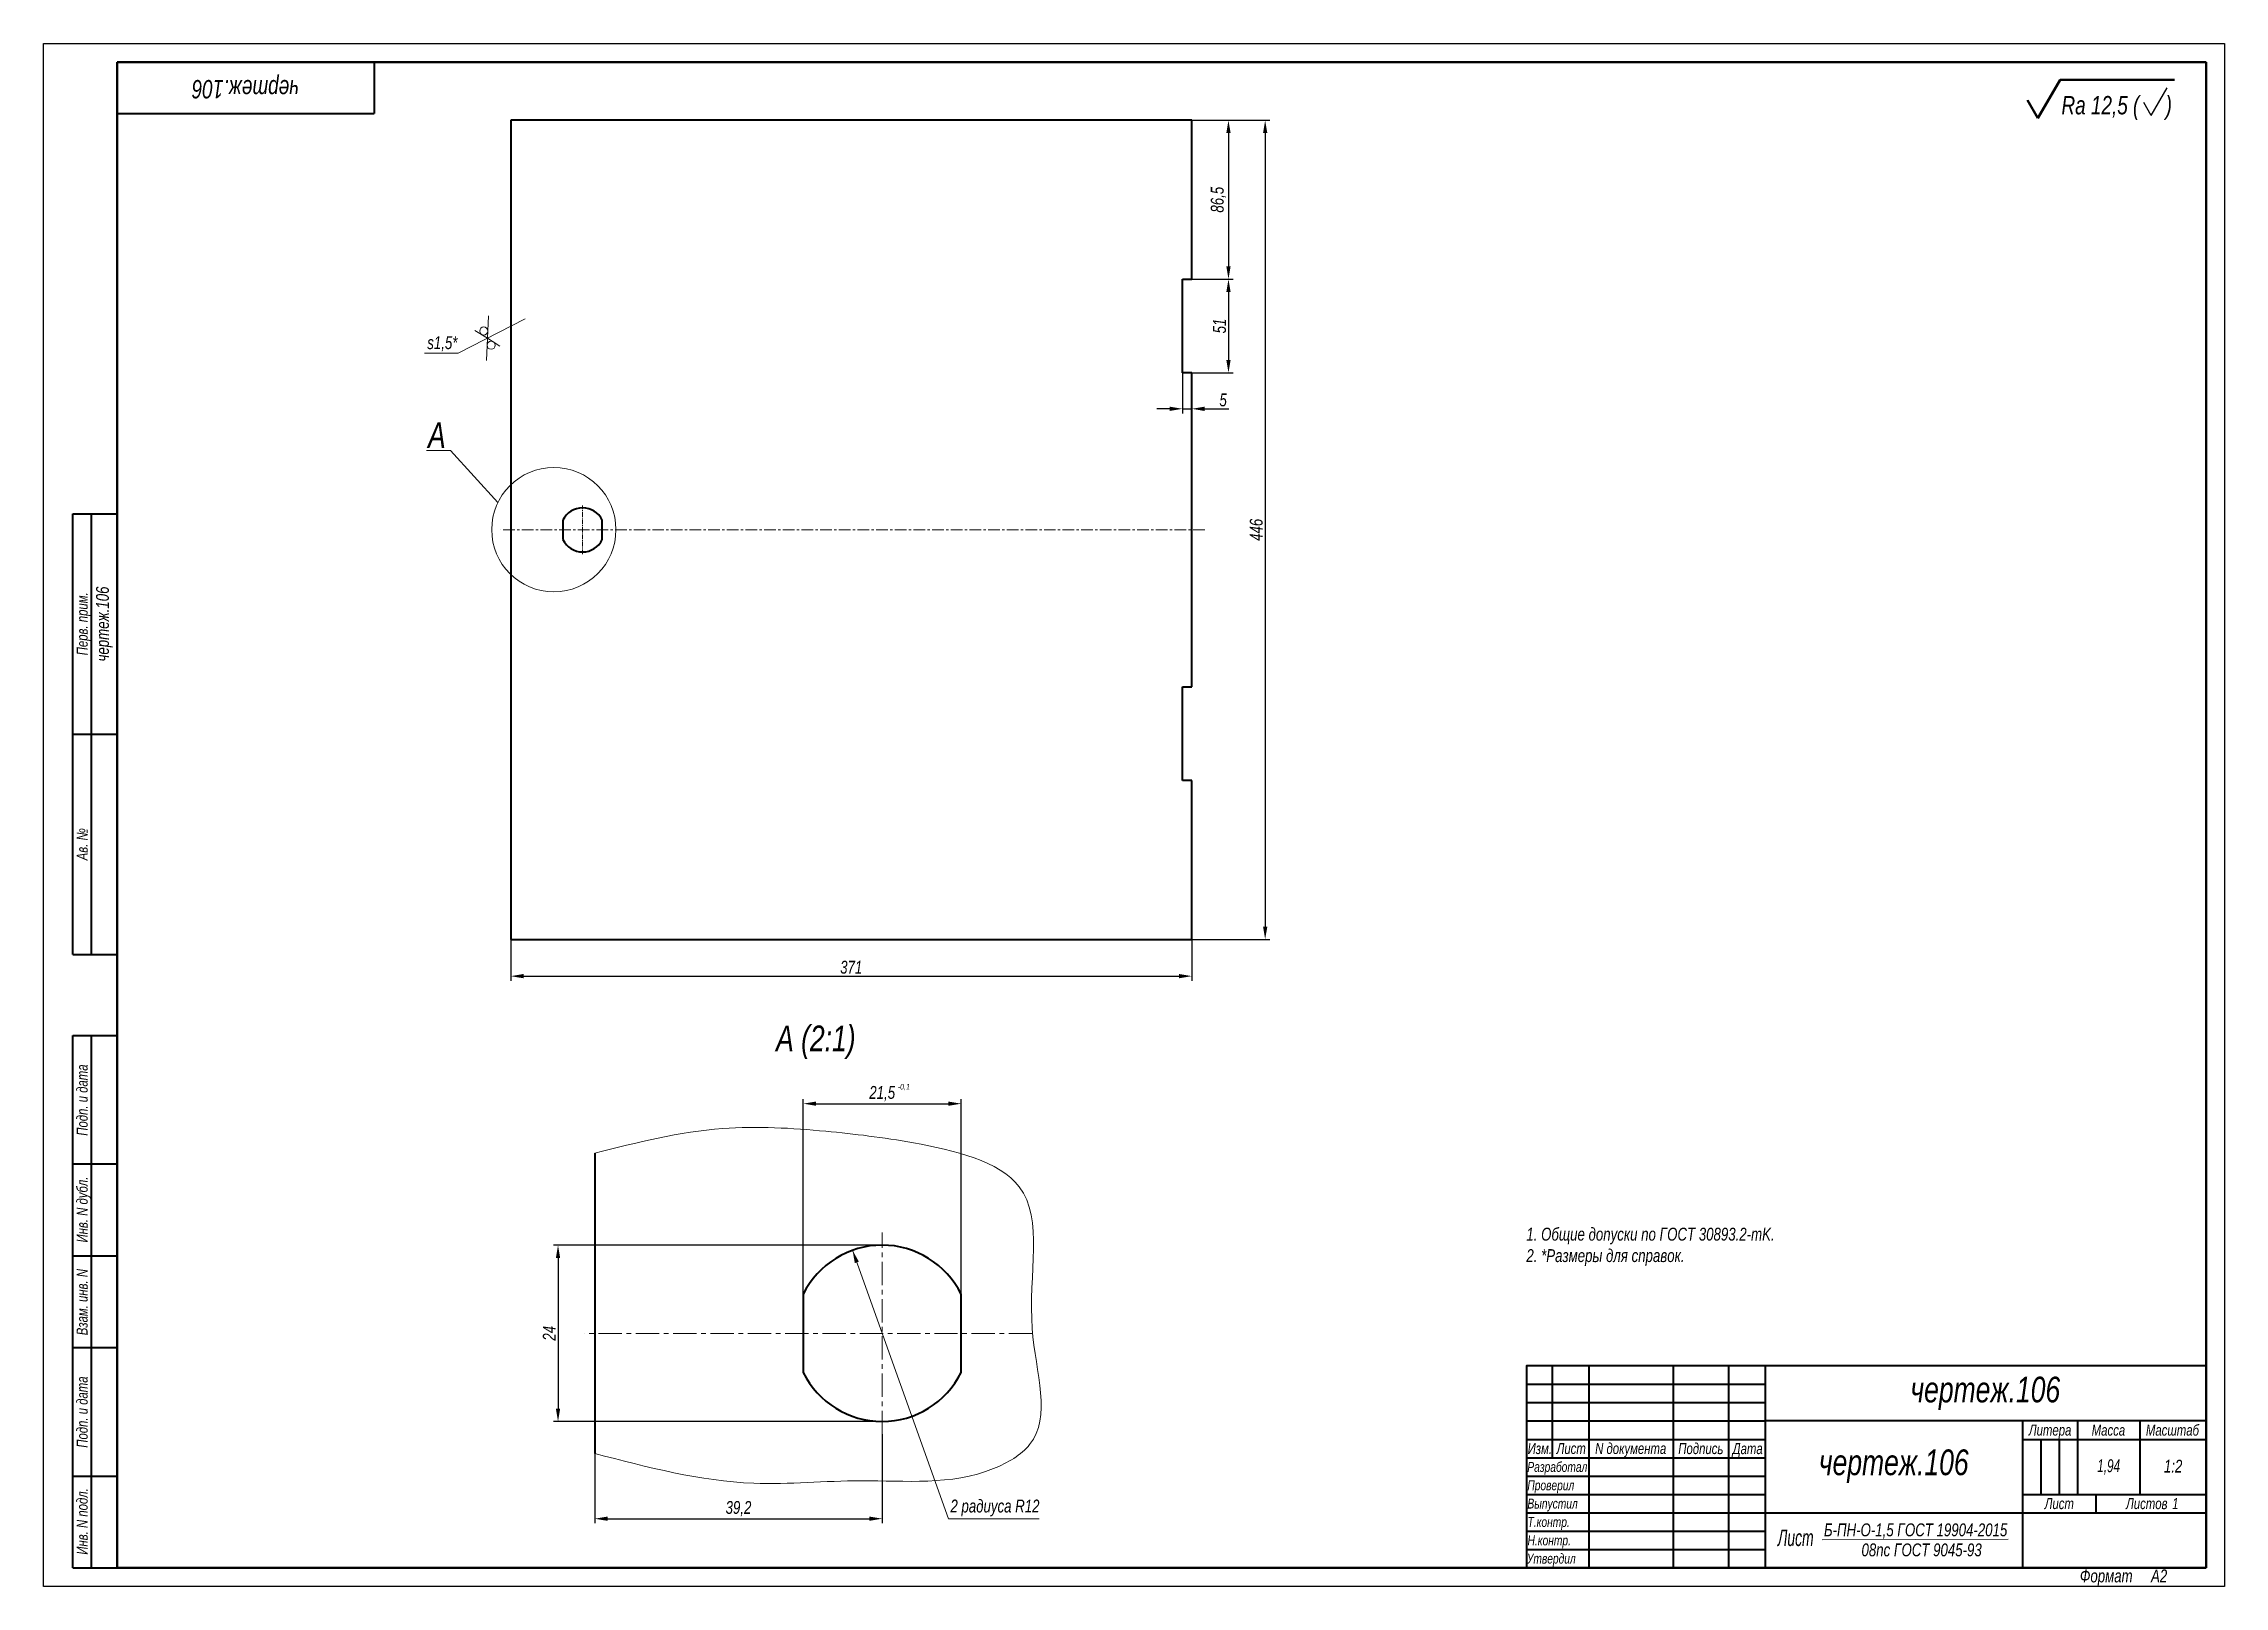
# Model space of a CAD drawing. Header units: millimetres. Extents: x 12984 to 13578, y -8768 to -8348.
import ezdxf

# ---------------------------------------------------------------- set-up
doc = ezdxf.new("R2010")
doc.units = ezdxf.units.MM
doc.linetypes.add('LT_08', pattern=[10.16, 6.35, -1.27, 1.27, -1.27])
for name, color, linetype, lineweight in [('Layer_01', 3, 'Continuous', 13), ('Layer_05', 7, 'Continuous', 40), ('Layer_08', 1, 'Continuous', 15), ('Layer_09', 6, 'Continuous', 15), ('Layer_13', 1, 'Continuous', 13), ('Layer_15', 7, 'Continuous', 40), ('Layer_17', 7, 'Continuous', 50), ('Layer_19', 7, 'Continuous', 50), ('Layer_20', 8, 'Continuous', 20)]:
    doc.layers.add(name, color=color, linetype=linetype, lineweight=lineweight)
doc.styles.add('Style_01', font='ARIALNI.TTF', dxfattribs={"width": 0.9, "height": 3.5})
doc.dimstyles.new('DimStyle_05', dxfattribs={"dimtxt": 3.5, "dimasz": 3.5, "dimexe": 1.25, "dimexo": 0, "dimtad": 1, "dimdec": 1, "dimlfac": 2, "dimtxsty": 'Style_01', "dimcen": 0, "dimazin": 3, "dimtfac": 1, "dimtdec": 1, "dimtmove": 0, "dimatfit": 3})

# ---------------------------------------------------------------- blocks, each defined once
blk = doc.blocks.new('Block_37')
at = {"layer": 'Layer_05', "linetype": 'Continuous'}
for p, q in [((90, 415), (90, 401)), ((20, 401), (90, 401)), ((8, 172), (8, 292)), ((8, 292), (20, 292)), ((13, 172), (13, 292)), ((8, 232), (20, 232)), ((8, 172), (20, 172)), ((8, 5), (8, 150)), ((8, 150), (20, 150)), ((13, 5), (13, 150)), ((8, 115), (20, 115)), ((8, 90), (20, 90)), ((8, 65), (20, 65)), ((403.88, 55.03), (468.92, 55.03)), ((403.88, 50.03), (468.92, 50.03)), ((403.88, 45.03), (468.92, 45.03)), ((543.97, 40.02), (543.97, 25.01)), ((548.97, 40.02), (548.97, 25.01)), ((8, 30), (20, 30)), ((403.88, 30.02), (468.92, 30.02)), ((403.88, 25.01), (468.92, 25.01)), ((403.88, 20.01), (468.92, 20.01)), ((403.88, 15.01), (468.92, 15.01)), ((403.88, 10), (468.92, 10)), ((8, 5), (20, 5))]:
    blk.add_line(p, q, dxfattribs=at)
for points in [[(589, 60.04), (403.88, 60.04), (403.88, 5)], [(410.88, 60.04), (410.88, 35.02)], [(420.89, 60.04), (420.89, 5)], [(443.9, 60.04), (443.9, 5)], [(458.91, 60.04), (458.91, 5)], [(468.92, 60.04), (468.92, 5)], [(589, 45.03), (468.92, 45.03)], [(538.97, 45.03), (538.97, 5)], [(553.98, 45.03), (553.98, 25.01)], [(570.99, 45.03), (570.99, 25.01)], [(570.99, 45.03), (570.99, 25.01)], [(403.88, 40.02), (468.92, 40.02)], [(538.97, 40.02), (589, 40.02)], [(403.88, 35.02), (468.92, 35.02)], [(538.97, 25.01), (589, 25.01)], [(558.98, 25.01), (558.98, 20.01)], [(468.92, 20.01), (589, 20.01)]]:
    blk.add_lwpolyline(points, dxfattribs=at)
at = {"layer": 'Layer_17', "lineweight": 25}
for p, q in [((0, 0), (0, 420)), ((0, 420), (594, 420)), ((594, 420), (594, 0)), ((594, 0), (0, 0))]:
    blk.add_line(p, q, dxfattribs=at)
at = {"layer": 'Layer_17'}
for p, q in [((589, 415), (20, 415)), ((20, 415), (20, 5)), ((589, 5), (589, 415)), ((20, 5), (589, 5))]:
    blk.add_line(p, q, dxfattribs=at)
at = {"layer": 'Layer_05', "linetype": 'Continuous', "lineweight": 25, "style": 'Style_01', "width": 0.9}
for s, p in [('Перв. прим.', (12, 253.48)), ('Ав. №', (12, 197.66)), ('Подп. и дата', (12, 122.68)), ('Инв. N дубл.', (12, 93.62)), ('Взам. инв. N', (11.99, 68.36)), ('Подп. и дата', (12, 37.74)), ('Инв. N подл.', (12, 8.63))]:
    blk.add_text(s, height=3, rotation=90, dxfattribs=at).set_placement(p)
at = {"layer": 'Layer_05', "linetype": 'Continuous', "style": 'Style_01', "width": 0.9}
for s, height, p in [('Литера', 3, (540.74, 41.06)), ('Масса', 3, (557.86, 41.03)), ('Масштаб', 3, (572.63, 41.03)), ('Изм.', 3, (404.23, 36.02)), ('Лист', 3, (412.11, 36.04)), ('N документа', 3, (422.61, 36.04)), ('Подпись', 3, (445.26, 36.02)), ('Дата', 3, (460.05, 36.01)), ('Разработал', 2.7, (404.14, 31.18)), ('Проверил', 2.7, (404.15, 26.17)), ('Выпустил', 2.7, (404.16, 21.19)), ('Лист ', 3, (545.05, 21.04)), ('Листов ', 3, (567.21, 21.04)), ('Т.контр.', 2.7, (404.19, 16.17)), ('Н.контр.', 2.7, (404.19, 11.17)), ('Утвердил', 2.7, (404.01, 6.22))]:
    blk.add_text(s, height=height, dxfattribs=at).set_placement(p)
at = {"layer": 'Layer_05', "linetype": 'Continuous', "insert": (554.64, 4.59), "char_height": 3.5, "width": 32.9515, "attachment_point": 1, "style": 'Style_01'}
blk.add_mtext('Формат     А2', dxfattribs=at)
blk = doc.blocks.new('*D60')
at = {"layer": 'Defpoints', "color": 0, "ltscale": 0.5, "transparency": 16777216}
for p in [(13296.44, -8369.36), (13296.44, -8592.36), (13316.44, -8592.36)]:
    blk.add_point(p, dxfattribs=at)
at = {"layer": 'Layer_08', "color": 0, "lineweight": -2, "ltscale": 0.5, "transparency": 16777216}
for p, q in [((13296.44, -8369.36), (13317.69, -8369.36)), ((13316.44, -8372.86), (13316.44, -8588.86)), ((13296.44, -8592.36), (13317.69, -8592.36))]:
    blk.add_line(p, q, dxfattribs=at)
at = {"layer": 'Layer_08', "color": 0, "ltscale": 0.5, "transparency": 16777216}
for points in [[(13315.86, -8372.86), (13317.03, -8372.86), (13316.44, -8369.36)], [(13315.86, -8588.86), (13317.03, -8588.86), (13316.44, -8592.36)]]:
    blk.add_solid(points, dxfattribs=at)
at = {"layer": 'Layer_08', "color": 0, "ltscale": 0.5, "transparency": 16777216, "insert": (13314.03, -8480.86), "char_height": 3.5, "attachment_point": 5, "rotation": 90, "style": 'Style_01'}
blk.add_mtext('446', dxfattribs=at)
blk = doc.blocks.new('*D62')
at = {"layer": 'Defpoints', "color": 0, "ltscale": 0.5, "transparency": 16777216}
for p in [(13296.44, -8369.36), (13296.44, -8412.61), (13306.44, -8412.61)]:
    blk.add_point(p, dxfattribs=at)
at = {"layer": 'Layer_08', "color": 0, "lineweight": -2, "ltscale": 0.5, "transparency": 16777216}
for p, q in [((13296.44, -8369.36), (13307.69, -8369.36)), ((13306.44, -8372.86), (13306.44, -8409.11)), ((13296.44, -8412.61), (13307.69, -8412.61))]:
    blk.add_line(p, q, dxfattribs=at)
at = {"layer": 'Layer_08', "color": 0, "ltscale": 0.5, "transparency": 16777216}
for points in [[(13305.86, -8372.86), (13307.03, -8372.86), (13306.44, -8369.36)], [(13305.86, -8409.11), (13307.03, -8409.11), (13306.44, -8412.61)]]:
    blk.add_solid(points, dxfattribs=at)
at = {"layer": 'Layer_08', "color": 0, "ltscale": 0.5, "transparency": 16777216, "insert": (13303.71, -8390.98), "char_height": 3.5, "attachment_point": 5, "rotation": 90, "style": 'Style_01'}
blk.add_mtext('86,5', dxfattribs=at)
blk = doc.blocks.new('*D63')
at = {"layer": 'Defpoints', "color": 0, "ltscale": 0.5, "transparency": 16777216}
for p in [(13296.44, -8412.61), (13296.44, -8438.11), (13306.44, -8438.11)]:
    blk.add_point(p, dxfattribs=at)
at = {"layer": 'Layer_08', "color": 0, "lineweight": -2, "ltscale": 0.5, "transparency": 16777216}
for p, q in [((13296.44, -8412.61), (13307.69, -8412.61)), ((13306.44, -8416.11), (13306.44, -8434.61)), ((13296.44, -8438.11), (13307.69, -8438.11))]:
    blk.add_line(p, q, dxfattribs=at)
at = {"layer": 'Layer_08', "color": 0, "ltscale": 0.5, "transparency": 16777216}
for points in [[(13305.86, -8416.11), (13307.03, -8416.11), (13306.44, -8412.61)], [(13305.86, -8434.61), (13307.03, -8434.61), (13306.44, -8438.11)]]:
    blk.add_solid(points, dxfattribs=at)
at = {"layer": 'Layer_08', "color": 0, "ltscale": 0.5, "transparency": 16777216, "insert": (13304.03, -8425.36), "char_height": 3.5, "attachment_point": 5, "rotation": 90, "style": 'Style_01'}
blk.add_mtext('51', dxfattribs=at)
blk = doc.blocks.new('*D64')
at = {"layer": 'Defpoints', "color": 0, "ltscale": 0.5, "transparency": 16777216}
for p in [(13293.94, -8438.11), (13296.44, -8438.11), (13293.94, -8447.9)]:
    blk.add_point(p, dxfattribs=at)
at = {"layer": 'Layer_08', "color": 0, "lineweight": -2, "ltscale": 0.5, "transparency": 16777216}
for p, q in [((13293.94, -8438.11), (13293.94, -8449.15)), ((13296.44, -8438.11), (13296.44, -8449.15)), ((13290.44, -8447.9), (13286.94, -8447.9)), ((13293.94, -8447.9), (13296.44, -8447.9)), ((13299.94, -8447.9), (13306.51, -8447.9))]:
    blk.add_line(p, q, dxfattribs=at)
at = {"layer": 'Layer_08', "color": 0, "ltscale": 0.5, "transparency": 16777216}
for points in [[(13290.44, -8447.32), (13290.44, -8448.49), (13293.94, -8447.9)], [(13299.94, -8447.32), (13299.94, -8448.49), (13296.44, -8447.9)]]:
    blk.add_solid(points, dxfattribs=at)
at = {"layer": 'Layer_08', "color": 0, "ltscale": 0.5, "transparency": 16777216, "insert": (13304.98, -8445.5), "char_height": 3.5, "attachment_point": 5, "style": 'Style_01'}
blk.add_mtext('5', dxfattribs=at)
blk = doc.blocks.new('*D67')
at = {"layer": 'Defpoints', "color": 0, "ltscale": 0.5, "transparency": 16777216}
for p in [(13212.13, -8727.09), (13133.83, -8732.3), (13212.13, -8750.07)]:
    blk.add_point(p, dxfattribs=at)
at = {"layer": 'Layer_08', "color": 0, "lineweight": -2, "ltscale": 0.5, "transparency": 16777216}
for p, q in [((13212.13, -8727.09), (13212.13, -8751.32)), ((13133.83, -8732.3), (13133.83, -8751.32)), ((13137.33, -8750.07), (13208.63, -8750.07))]:
    blk.add_line(p, q, dxfattribs=at)
at = {"layer": 'Layer_08', "color": 0, "ltscale": 0.5, "transparency": 16777216}
for points in [[(13137.33, -8749.48), (13137.33, -8750.65), (13133.83, -8750.07)], [(13208.63, -8749.48), (13208.63, -8750.65), (13212.13, -8750.07)]]:
    blk.add_solid(points, dxfattribs=at)
at = {"layer": 'Layer_08', "color": 0, "ltscale": 0.5, "transparency": 16777216, "insert": (13172.98, -8747.33), "char_height": 3.5, "attachment_point": 5, "style": 'Style_01'}
blk.add_mtext('39,2', dxfattribs=at)
blk = doc.blocks.new('*D68')
at = {"layer": 'Defpoints', "color": 0, "ltscale": 0.5, "transparency": 16777216}
for p in [(13233.63, -8637.08), (13190.63, -8688.92), (13233.63, -8688.92)]:
    blk.add_point(p, dxfattribs=at)
at = {"layer": 'Layer_08', "color": 0, "lineweight": -2, "ltscale": 0.5, "transparency": 16777216}
for p, q in [((13190.63, -8688.92), (13190.63, -8635.83)), ((13233.63, -8688.92), (13233.63, -8635.83)), ((13194.13, -8637.08), (13230.13, -8637.08))]:
    blk.add_line(p, q, dxfattribs=at)
at = {"layer": 'Layer_08', "color": 0, "ltscale": 0.5, "transparency": 16777216}
for points in [[(13194.13, -8636.5), (13194.13, -8637.66), (13190.63, -8637.08)], [(13230.13, -8636.5), (13230.13, -8637.66), (13233.63, -8637.08)]]:
    blk.add_solid(points, dxfattribs=at)
at = {"layer": 'Layer_08', "color": 0, "ltscale": 0.5, "transparency": 16777216, "insert": (13212.13, -8634.34), "char_height": 3.5, "attachment_point": 5, "style": 'Style_01'}
blk.add_mtext('21,5', dxfattribs=at)
blk = doc.blocks.new('*D69')
at = {"layer": 'Defpoints', "color": 0, "ltscale": 0.5, "transparency": 16777216}
for p in [(13212.13, -8675.59), (13123.83, -8723.59), (13212.13, -8723.59)]:
    blk.add_point(p, dxfattribs=at)
at = {"layer": 'Layer_08', "color": 0, "lineweight": -2, "ltscale": 0.5, "transparency": 16777216}
for p, q in [((13212.13, -8675.59), (13122.58, -8675.59)), ((13123.83, -8679.09), (13123.83, -8720.09)), ((13212.13, -8723.59), (13122.58, -8723.59))]:
    blk.add_line(p, q, dxfattribs=at)
at = {"layer": 'Layer_08', "color": 0, "ltscale": 0.5, "transparency": 16777216}
for points in [[(13123.24, -8679.09), (13124.41, -8679.09), (13123.83, -8675.59)], [(13123.24, -8720.09), (13124.41, -8720.09), (13123.83, -8723.59)]]:
    blk.add_solid(points, dxfattribs=at)
at = {"layer": 'Layer_08', "color": 0, "ltscale": 0.5, "transparency": 16777216, "insert": (13121.44, -8699.59), "char_height": 3.5, "attachment_point": 5, "rotation": 90, "style": 'Style_01'}
blk.add_mtext('24', dxfattribs=at)
blk = doc.blocks.new('*D70')
at = {"layer": 'Defpoints', "color": 0, "ltscale": 0.5, "transparency": 16777216}
for p in [(13110.94, -8592.36), (13296.44, -8592.36), (13296.44, -8602.36)]:
    blk.add_point(p, dxfattribs=at)
at = {"layer": 'Layer_08', "color": 0, "lineweight": -2, "ltscale": 0.5, "transparency": 16777216}
for p, q in [((13110.94, -8592.36), (13110.94, -8603.61)), ((13296.44, -8592.36), (13296.44, -8603.61)), ((13114.44, -8602.36), (13292.94, -8602.36))]:
    blk.add_line(p, q, dxfattribs=at)
at = {"layer": 'Layer_08', "color": 0, "ltscale": 0.5, "transparency": 16777216}
for points in [[(13114.44, -8601.77), (13114.44, -8602.94), (13110.94, -8602.36)], [(13292.94, -8601.77), (13292.94, -8602.94), (13296.44, -8602.36)]]:
    blk.add_solid(points, dxfattribs=at)
at = {"layer": 'Layer_08', "color": 0, "ltscale": 0.5, "transparency": 16777216, "insert": (13203.69, -8599.95), "char_height": 3.5, "attachment_point": 5, "style": 'Style_01'}
blk.add_mtext('371', dxfattribs=at)

msp = doc.modelspace()

# ---------------------------------------------------------------- linework, layer by layer
at = {"layer": 'Layer_01', "lineweight": 13, "ltscale": 0.303109}
msp.add_line((13526.907, -8368.8), (13532.969, -8358.3), dxfattribs=at)
msp.add_line((13526.907, -8368.8), (13532.969, -8358.3), dxfattribs=at)
msp.add_line((13526.907, -8368.8), (13532.969, -8358.3), dxfattribs=at)
at = {"layer": 'Layer_01', "lineweight": 30}
for q in [(13562.094, -8360.547), (13562.094, -8360.547), (13562.094, -8360.547), (13562.094, -8360.547), (13555.743, -8364.547), (13555.743, -8364.547), (13555.743, -8364.547), (13555.743, -8364.547)]:
    msp.add_line((13557.764, -8368.047), q, dxfattribs=at)
at = {"layer": 'Layer_01', "lineweight": 13, "ltscale": 0.141451}
msp.add_line((13526.907, -8368.8), (13524.078, -8363.9), dxfattribs=at)
msp.add_line((13526.907, -8368.8), (13524.078, -8363.9), dxfattribs=at)
msp.add_line((13526.907, -8368.8), (13524.078, -8363.9), dxfattribs=at)
at = {"layer": 'Layer_01'}
msp.add_line((13468.137, -8755.801), (13518.809, -8755.616), dxfattribs=at)
at = {"layer": 'Layer_08', "linetype": 'Continuous', "lineweight": 13, "ltscale": 0.5}
for p, q in [((13230.176, -8750.067), (13204.044, -8676.988)), ((13254.88, -8750.067), (13230.176, -8750.067))]:
    msp.add_line(p, q, dxfattribs=at)
at = {"layer": 'Layer_08', "ltscale": 0.5}
msp.add_solid([(13205.772, -8680.087), (13204.673, -8680.48), (13204.044, -8676.988)], dxfattribs=at)
at = {"layer": 'Layer_09', "linetype": 'LT_08', "ltscale": 0.2}
msp.add_line((13130.519, -8487.462), (13130.519, -8474.187), dxfattribs=at)
at = {"layer": 'Layer_09', "linetype": 'LT_08', "ltscale": 0.5}
msp.add_line((13300.013, -8480.857), (13108.205, -8480.857), dxfattribs=at)
at = {"layer": 'Layer_09', "linetype": 'LT_08'}
for p, q in [((13212.125, -8727.086), (13212.125, -8672.124)), ((13252.998, -8699.605), (13131.048, -8699.605))]:
    msp.add_line(p, q, dxfattribs=at)
at = {"layer": 'Layer_09'}
for points in [[(13094.537, -8459.221), (13088.011, -8459.221)], [(13107.464, -8473.395), (13094.537, -8459.221)]]:
    msp.add_lwpolyline(points, dxfattribs=at)
msp.add_circle((13122.683, -8480.8), 16.925, dxfattribs=at)
at = {"layer": 'Layer_09', "ltscale": 0.5}
msp.add_open_spline([(13133.825, -8650.588), (13145.339, -8647.646), (13165.969, -8642.376), (13195.822, -8644.248), (13221.993, -8647.436), (13259.611, -8656.342), (13248.39, -8695.717), (13260.058, -8726.864), (13234.743, -8741.61), (13208.64, -8738.5), (13172.093, -8742.335), (13148.189, -8736.064), (13133.825, -8732.296)], degree=3, knots=[0, 0, 0, 0, 35.5109562, 63.6228609, 87.7185012, 118.8978395, 157.6745608, 189.2783207, 201.0809291, 237.323369, 266.5753133, 310.6210948, 310.6210948, 310.6210948, 310.6210948], dxfattribs=at)
at = {"layer": 'Layer_13'}
msp.add_lwpolyline([(13114.917, -8423.379), (13096.597, -8432.768), (13087.417, -8432.768)], dxfattribs=at)
at = {"layer": 'Layer_15', "linetype": 'Continuous'}
for p, q in [((13110.944, -8369.357), (13110.944, -8592.357)), ((13296.444, -8369.357), (13110.944, -8369.357)), ((13296.444, -8412.607), (13296.444, -8369.357)), ((13293.944, -8412.607), (13296.444, -8412.607)), ((13293.944, -8438.107), (13293.944, -8412.607)), ((13296.444, -8438.107), (13293.944, -8438.107)), ((13296.444, -8523.607), (13296.444, -8438.107)), ((13125.144, -8478.191), (13125.144, -8483.524)), ((13135.894, -8483.524), (13135.894, -8478.191)), ((13293.944, -8523.607), (13296.444, -8523.607)), ((13293.944, -8549.107), (13293.944, -8523.607)), ((13296.444, -8549.107), (13293.944, -8549.107)), ((13296.444, -8592.357), (13296.444, -8549.107)), ((13110.944, -8592.357), (13296.444, -8592.357)), ((13133.825, -8650.588), (13133.825, -8732.296)), ((13190.625, -8688.921), (13190.625, -8710.252)), ((13233.625, -8710.252), (13233.625, -8688.921))]:
    msp.add_line(p, q, dxfattribs=at)
for centre, radius, start, end in [((13130.519, -8480.857), 6, 26.38433, 153.61567), ((13130.519, -8480.857), 6, 206.38433, 333.61567), ((13212.125, -8699.586), 24, 26.38433, 153.61567), ((13212.125, -8699.586), 24, 206.38433, 333.61567)]:
    msp.add_arc(centre, radius, start, end, dxfattribs=at)
at = {"layer": 'Layer_19', "lineweight": 50}
for p, q in [((13526.907, -8368.8), (13532.969, -8358.3)), ((13532.969, -8358.3), (13564.111, -8358.3)), ((13526.907, -8368.8), (13524.078, -8363.9))]:
    msp.add_line(p, q, dxfattribs=at)
at = {"layer": 'Layer_20', "color": 1, "lineweight": 13, "ltscale": 0.303109}
for q in [(13104.893, -8422.609), (13104.316, -8434.72)]:
    msp.add_line((13104.604, -8428.665), q, dxfattribs=at)
at = {"layer": 'Layer_20', "color": 1, "lineweight": 13, "ltscale": 0.141451}
for q in [(13101.161, -8426.549), (13108.013, -8430.836)]:
    msp.add_line((13104.604, -8428.665), q, dxfattribs=at)
at = {"layer": 'Layer_20', "color": 1, "lineweight": 13}
for centre in [(13103.596, -8426.727), (13103.596, -8426.727), (13103.596, -8426.727), (13103.596, -8426.727), (13105.612, -8430.602)]:
    msp.add_circle(centre, 1.098, dxfattribs=at)

# ---------------------------------------------------------------- block references
at = {"layer": 'Layer_08', "ltscale": 0.5}
msp.add_blockref('Block_37', (12983.712, -8768.487), dxfattribs=at)

# ---------------------------------------------------------------- texts
at = {"layer": 'Layer_01', "style": 'Style_01'}
for s, height, width, p in [('Rа 12,5 (     )', 5, 0.9, (13533.341, -8367.74)), ('А (2:1)', 7, 0.9, (13183.226, -8622.796)), ('1:2', 3.5, 0.9, (13561.245, -8737.504)), ('Лист', 4.5, 0.735, (13456.074, -8757.511))]:
    msp.add_text(s, height=height, dxfattribs=dict(at, width=width)).set_placement(p)
at = {"layer": 'Layer_01', "linetype": 'Continuous', "lineweight": 25, "style": 'Style_01', "width": 0.9}
msp.add_text('1', height=3, dxfattribs=at).set_placement((13563.495, -8747.45))
at = {"layer": 'Layer_01', "attachment_point": 5, "style": 'Style_01'}
for insert, char_height, width, rotation in [((13038.712, -8360.138), 5, 70, 180), ((13000.274, -8506.487), 3.5, 60, 90)]:
    msp.add_mtext('чертеж.106', dxfattribs=dict(at, insert=insert, char_height=char_height, width=width, rotation=rotation))
at = {"layer": 'Layer_01', "insert": (13093.228, -8451.577), "char_height": 7, "attachment_point": 3, "style": 'Style_01'}
msp.add_mtext('А', dxfattribs=at)
at = {"layer": 'Layer_01', "insert": (13387.589, -8681.241), "char_height": 3.5, "attachment_point": 7, "style": 'Style_01'}
msp.add_mtext_dynamic_manual_height_columns('1. Общие допуски по ГОСТ 30893.2-mK.\\P2. *Размеры для справок.', width=195.13822, gutter_width=17.5, heights=[-10.424], dxfattribs=at)
at = {"layer": 'Layer_01', "style": 'Style_01'}
for s, insert, char_height, width, attachment_point in [('чертеж.106', (13512.592, -8715.955), 7, 119.91898, 5), ('чертеж.106', (13487.655, -8735.77), 7, 70.04667, 5), ('{\\W0.8;1,94}', (13546.194, -8735.968), 3.5, 17.01133, 5), ('Б-ПН-О-1,5 ГОСТ 19904-2015 ', (13468.65, -8751.35), 3.5, 80.46037, 1), ('08пс ГОСТ 9045-93', (13478.87, -8756.805), 3.5, 80.46037, 1)]:
    msp.add_mtext(s, dxfattribs=dict(at, insert=insert, char_height=char_height, width=width, attachment_point=attachment_point))
at = {"layer": 'Layer_08', "ltscale": 0.5, "insert": (13242.84, -8747.147), "char_height": 3.5, "attachment_point": 5, "style": 'Style_01'}
msp.add_mtext('2 радиуса R12', dxfattribs=at)
at = {"layer": 'Layer_13', "style": 'Style_01', "width": 0.9}
for s, height, p in [('s1,5*', 3.5, (13088.203, -8431.643)), ('-0,1', 1.5, (13216.364, -8633.205))]:
    msp.add_text(s, height=height, dxfattribs=at).set_placement(p)

# ---------------------------------------------------------------- dimensions: what is measured, and where the dimension line sits
at = {"layer": 'Layer_08', "ltscale": 0.5}
for base, p1, p2, picture, middle in [((13316.444, -8592.357), (13296.444, -8369.357), (13296.444, -8592.357), '*D60', (13314.032, -8480.857)), ((13306.444, -8412.607), (13296.444, -8369.357), (13296.444, -8412.607), '*D62', (13303.709, -8390.982)), ((13306.444, -8438.107), (13296.444, -8412.607), (13296.444, -8438.107), '*D63', (13304.032, -8425.357))]:
    dim = msp.add_linear_dim(base=base, p1=p1, p2=p2, angle=90, dimstyle='DimStyle_05', dxfattribs=at)
    dim.commit()
    dim.dimension.update_dxf_attribs({"geometry": picture, "text_midpoint": middle})
dim = msp.add_linear_dim(base=(13293.944, -8447.902), p1=(13296.444, -8438.107), p2=(13293.944, -8438.107), dimstyle='DimStyle_05', dxfattribs=at)
dim.commit()
dim.dimension.update_dxf_attribs({"geometry": '*D64', "text_midpoint": (13304.976, -8447.902), "dimtype": 160})
dim = msp.add_linear_dim(base=(13296.444, -8602.357), p1=(13110.944, -8592.357), p2=(13296.444, -8592.357), dimstyle='DimStyle_05', dxfattribs=at)
dim.commit()
dim.dimension.update_dxf_attribs({"geometry": '*D70', "text_midpoint": (13203.694, -8599.945)})
for base, p1, p2, text, picture, middle in [((13233.625, -8637.08), (13190.625, -8688.921), (13233.625, -8688.921), '21,5', '*D68', (13212.125, -8634.344)), ((13212.125, -8750.067), (13133.825, -8732.296), (13212.125, -8727.086), '39,2', '*D67', (13172.975, -8747.331))]:
    dim = msp.add_linear_dim(base=base, p1=p1, p2=p2, text=text, dimstyle='DimStyle_05', dxfattribs=at)
    dim.commit()
    dim.dimension.update_dxf_attribs({"geometry": picture, "text_midpoint": middle})
dim = msp.add_linear_dim(base=(13123.825, -8723.586), p1=(13212.125, -8675.586), p2=(13212.125, -8723.586), angle=90, text='24', dimstyle='DimStyle_05', dxfattribs=at)
dim.commit()
dim.dimension.update_dxf_attribs({"geometry": '*D69', "text_midpoint": (13121.443, -8699.586)})

doc.saveas('drawing.dxf')
